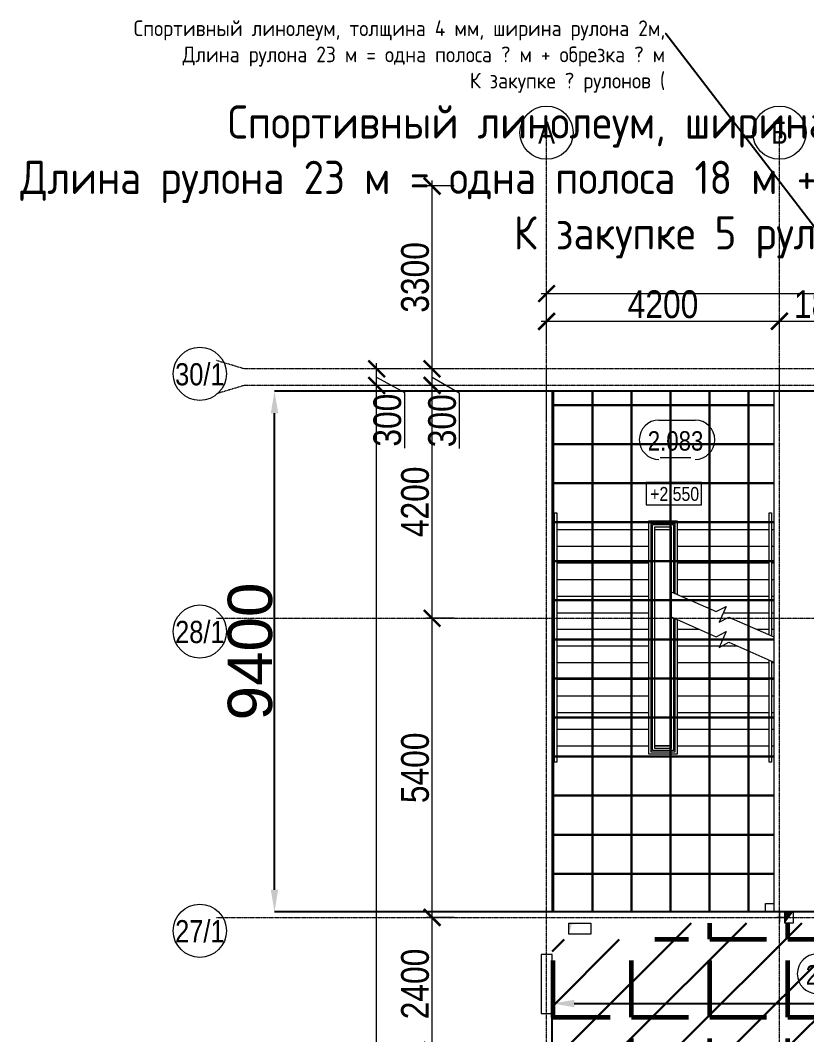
# Model space of a CAD drawing. Header units: millimetres. Extents: x -65509 to 912790, y 446 to 713294.
# Drawn here: x -9614 to 4572, y 253661 to 271967 of the extents above; entities that cross this region are included whole.
import ezdxf
from ezdxf import colors
from ezdxf.entities.mleader import LeaderData, LeaderLine
from ezdxf.enums import TextEntityAlignment as Align
from ezdxf.math import Vec2, Vec3

# ---------------------------------------------------------------- set-up
doc = ezdxf.new("R2010")
doc.units = ezdxf.units.MM
doc.linetypes.add('CENTER2', pattern=[28.575, 19.05, -3.175, 3.175, -3.175])
doc.layers.get('Defpoints').update_dxf_attribs({"color": 250})
for name, color, linetype, lineweight in [('8.1) Нал. пол 8 вып.', 190, 'Continuous', 30), ('9.1) Линолеум 9  9.2 Инв', 3, 'Continuous', 60), ('9.1) Рулон', 30, 'Continuous', 30), ('9.2) Юра итоговая пол плитка', 3, 'Continuous', 30), ('АР_Area', 250, 'Continuous', 5), ('АР_Отверстия', 250, 'Continuous', 9), ('АР_Отметка', 250, 'Continuous', 13), ('АР_Ф_ЛК', 250, 'Continuous', 5), ('КМ_Фахверки', 250, 'Continuous', 25), ('ОВ_Отопление', 250, 'Continuous', 5), ('РД_Оси_100', 250, 'Continuous', 0), ('РД_Оси_размер', 250, 'Continuous', 0)]:
    doc.layers.add(name, color=color, linetype=linetype, lineweight=lineweight)
doc.layers.add('АР_Делит', color=250, linetype='Continuous', lineweight=0, plot=False)
doc.styles.add('Arial_Narrow_08', font='ARIALN.TTF', dxfattribs={"width": 0.8})
doc.styles.get("Standard").update_dxf_attribs({"font": 'arial.ttf'})
doc.styles.add('style1', font='ARIALN.TTF')
doc.styles.add('ккк', font='isocpeur.ttf', dxfattribs={"width": 0.85, "oblique": 15})
doc.styles.add('СПДС', font='isocpeur.ttf', dxfattribs={"width": 0.9})
doc.dimstyles.new('Dim100_ареал', dxfattribs={"dimscale": 100, "dimtxt": 2.5, "dimasz": 1, "dimexe": 1, "dimexo": 1, "dimgap": 0.5, "dimtad": 1, "dimzin": 12, "dimdsep": 46, "dimtxsty": 'style1', "dimblk": 'ARCHTICK', "dimcen": 1, "dimdle": 1, "dimclrd": 256, "dimclre": 256, "dimaunit": 1, "dimadec": 0, "dimazin": 3, "dimtfac": 1, "dimtmove": 1, "dimatfit": 3, "dimldrblk": 'OPEN30', "dimfxl": 4, "dimfxlon": 1, "dimtolj": 1, "dimtzin": 0, "dimlwd": 9, "dimlwe": 9, "dimarcsym": 0})
doc.dimstyles.new('ISO-25', dxfattribs={"dimtxt": 2.5, "dimasz": 2.5, "dimexe": 1.25, "dimexo": 0.625, "dimtad": 1, "dimtxsty": 'Standard', "dimcen": 2.5, "dimadec": 0, "dimazin": 0, "dimtfac": 1, "dimtmove": 0, "dimatfit": 3, "dimfxl": 1, "dimarcsym": 0})

# ---------------------------------------------------------------- blocks, each defined once
blk = doc.blocks.new('ЛК_4000х9400')
for points in [[(6500, 3915), (2300, 3915), (2300, 3955), (6800, 3955), (6800, 3915), (6500, 3915)], [(4129, 45), (2300, 45), (2300, 85), (4146, 85)], [(4601, 85), (6800, 85), (6800, 45), (4583, 45)]]:
    blk.add_lwpolyline(points)
at = {"layer": 'АР_Делит'}
blk.add_lwpolyline([(-400, 4000), (9000, 4000), (9000, 0), (-400, 0)], close=True, dxfattribs=at)
at = {"layer": 'АР_Ф_ЛК'}
for p, q in [((2600, 4000), (2600, 3955)), ((2600, 3915), (2600, 2255)), ((2900, 4000), (2900, 3955)), ((2900, 3915), (2900, 2255)), ((3200, 4000), (3200, 3955)), ((3200, 3915), (3200, 2255)), ((3500, 4000), (3500, 3955)), ((3500, 3915), (3500, 2255)), ((3800, 4000), (3800, 3955)), ((3800, 3915), (3800, 2255)), ((4100, 4000), (4100, 3955)), ((4100, 3915), (4100, 2255)), ((4400, 4000), (4400, 3955)), ((4400, 3915), (4400, 2255)), ((4700, 4000), (4700, 3955)), ((4700, 3915), (4700, 2255)), ((5000, 4000), (5000, 3955)), ((5000, 3915), (5000, 2255)), ((5300, 4000), (5300, 3955)), ((5300, 3915), (5300, 2255)), ((5600, 4000), (5600, 3955)), ((5600, 3915), (5600, 2255)), ((5900, 4000), (5900, 3955)), ((5900, 3915), (5900, 2255)), ((6200, 4000), (6200, 3955)), ((6200, 3915), (6200, 2255)), ((6500, 4000), (6500, 3955)), ((6500, 3915), (6500, 2255)), ((2600, 2215), (2600, 2190)), ((2900, 2215), (2900, 2190)), ((3200, 2215), (3200, 2190)), ((3500, 2215), (3500, 2190)), ((3800, 2215), (3800, 2190)), ((4100, 2215), (4100, 2190)), ((4400, 2215), (4400, 2190)), ((4700, 2215), (4700, 2190)), ((5000, 2215), (5000, 2190)), ((5300, 2215), (5300, 2190)), ((5600, 2215), (5600, 2190)), ((5900, 2215), (5900, 2190)), ((6200, 2215), (6200, 2190)), ((6500, 2215), (6500, 2190)), ((2600, 2150), (2600, 1850)), ((6500, 2150), (6500, 1850)), ((2600, 1810), (2600, 1785)), ((2600, 1745), (2600, 85)), ((2900, 1810), (2900, 1785)), ((2900, 1745), (2900, 85)), ((3200, 1810), (3200, 1785)), ((3200, 1745), (3200, 85)), ((3500, 1810), (3500, 1785)), ((3500, 1745), (3500, 85)), ((3800, 1810), (3800, 1785)), ((3800, 1745), (3800, 85)), ((4100, 1810), (4100, 1785)), ((4100, 1745), (4100, 85)), ((4400, 1810), (4400, 1785)), ((4400, 1745), (4400, 661)), ((4700, 1810), (4700, 1785)), ((4700, 1745), (4700, 1341)), ((5300, 1671), (5300, 85)), ((5600, 1810), (5600, 1785)), ((5600, 1745), (5600, 85)), ((5900, 1810), (5900, 1785)), ((5900, 1745), (5900, 85)), ((6200, 1810), (6200, 1785)), ((6200, 1745), (6200, 85)), ((6500, 1810), (6500, 1785)), ((6500, 1745), (6500, 85)), ((5000, 912), (5000, 85)), ((4700, 309), (4700, 85)), ((2600, 45), (2600, 0)), ((2900, 45), (2900, 0)), ((3200, 45), (3200, 0)), ((3500, 45), (3500, 0)), ((3800, 45), (3800, 0)), ((4100, 45), (4100, 0)), ((4700, 45), (4700, 0)), ((5000, 45), (5000, 0)), ((5300, 45), (5300, 0)), ((5600, 45), (5600, 0)), ((5900, 45), (5900, 0)), ((6200, 45), (6200, 0)), ((6500, 45), (6500, 0))]:
    blk.add_line(p, q, dxfattribs=at)
for points in [[(6500, 3085, 0, 150, 0), (6034, 3085, 0, 0, 0), (2600, 3085, 0, 0, 0)], [(2600, 915, 0, 150, 0), (3066, 915, 0, 0, 0), (4400, 915, 0, 0, 0)], [(5122, 915, 0, 150, 0), (5588, 915, 0, 0, 0), (6500, 915, 0, 0, 0)]]:
    blk.add_lwpolyline(points, format="xyseb", dxfattribs=at)
for points in [[(4878, 1745), (2445, 1745), (2445, 2255), (6655, 2255), (6655, 1745), (5333, 1745)], [(4896, 1785), (2485, 1785), (2485, 2215), (6615, 2215), (6615, 1785), (5350, 1785)], [(4907, 1810), (2510, 1810), (2510, 2190), (6590, 2190), (6590, 1810), (5361, 1810)]]:
    blk.add_lwpolyline(points, dxfattribs=at)
for points in [[(2550, 2150), (6550, 2150), (6550, 1850), (2550, 1850)], [(2600, 2150), (6500, 2150), (6500, 1850), (2600, 1850)]]:
    blk.add_lwpolyline(points, close=True, dxfattribs=at)
at = {"layer": 'АР_Ф_ЛК', "lineweight": 0}
for points in [[(4924, 1850), (4567, 1039), (4659, 862), (4373, 988), (4466, 811), (4109, 0)], [(5379, 1850), (5022, 1039), (5114, 862), (4828, 988), (4921, 811), (4564, 0)]]:
    blk.add_lwpolyline(points, dxfattribs=at)
blk = doc.blocks.new('Отметка_план')
at = {"color": 7}
blk.add_lwpolyline([(0, 0), (10, 0), (10, 4), (0, 4)], close=True, dxfattribs=at)
at = {"style": 'Arial_Narrow_08', "width": 0.8}
blk.add_attdef('OTMG', text='', height=2.5, dxfattribs=at).set_placement((9.06, 0.7), align=Align.RIGHT)
blk = doc.blocks.new('otv')
at = {"linetype": 'Continuous'}
blk.add_lwpolyline([(0, -1), (0, 0), (1, 0), (1, -1)], close=True, dxfattribs=at)
blk.add_solid([(0, -1), (0, 0), (0.135, -0.137), (1, 0)], dxfattribs=at)
blk = doc.blocks.new('otv_в_стене')
at = {"linetype": 'Continuous'}
blk.add_lwpolyline([(0, -1), (0, 0), (1, 0), (1, -1)], close=True, dxfattribs=at)
blk.add_solid([(0, -1), (0, 0), (0.5, -0.5), (1, 0)], dxfattribs=at)
blk = doc.blocks.new('A-iden')
at = {"linetype": 'Continuous', "lineweight": 5}
blk.add_circle((0, -4), 3, dxfattribs=at)
at = {"color": 0, "linetype": 'Continuous', "lineweight": 20, "style": 'ккк', "width": 0.85}
blk.add_attdef('ID', text='', height=8, dxfattribs=at).set_placement((0.31, -3.85), align=Align.MIDDLE_CENTER)
blk = doc.blocks.new('_ArchTick')
at = {"color": 0, "linetype": 'ByBlock', "const_width": 0.15}
blk.add_lwpolyline([(-0.5, -0.5), (0.5, 0.5)], dxfattribs=at)
blk = doc.blocks.new('*D87')
at = {"layer": 'Defpoints', "color": 0, "transparency": 16777216}
for p in [(1193587, 213313), (1194587, 213313), (1194587, 210913)]:
    blk.add_point(p, dxfattribs=at)
at = {"layer": 'РД_Оси_размер', "lineweight": 9, "transparency": 16777216}
for p, q in [((1193987, 213313), (1193487, 213313)), ((1193587, 210813), (1193587, 213413)), ((1193987, 210913), (1193487, 210913))]:
    blk.add_line(p, q, dxfattribs=at)
at = {"layer": 'РД_Оси_размер', "lineweight": 9, "transparency": 16777216, "xscale": 300, "yscale": 300, "zscale": 300}
for p, rotation in [((1193587, 213313), 90), ((1193587, 210913), 270)]:
    blk.add_blockref('_ArchTick', p, dxfattribs=dict(at, rotation=rotation))
at = {"layer": 'РД_Оси_размер', "color": 0, "transparency": 16777216, "insert": (1193282, 212113), "char_height": 500, "attachment_point": 5, "rotation": 90, "style": 'style1'}
blk.add_mtext('\\A1;2400', dxfattribs=at)
blk = doc.blocks.new('_Open30')
at = {"color": 0, "linetype": 'ByBlock', "lineweight": -2}
for p, q in [((-1, 0.268), (0, 0)), ((0, 0), (-1, -0.268)), ((0, 0), (-1, 0))]:
    blk.add_line(p, q, dxfattribs=at)
blk = doc.blocks.new('*D88')
at = {"layer": 'Defpoints', "color": 0, "transparency": 16777216}
for p in [(1193587, 218713), (1194587, 218713), (1194587, 213313)]:
    blk.add_point(p, dxfattribs=at)
at = {"layer": 'РД_Оси_размер', "lineweight": 9, "transparency": 16777216}
for p, q in [((1193587, 213213), (1193587, 218813)), ((1193987, 218713), (1193487, 218713)), ((1193987, 213313), (1193487, 213313))]:
    blk.add_line(p, q, dxfattribs=at)
at = {"layer": 'РД_Оси_размер', "lineweight": 9, "transparency": 16777216, "xscale": 300, "yscale": 300, "zscale": 300}
for p, rotation in [((1193587, 218713), 90), ((1193587, 213313), 270)]:
    blk.add_blockref('_ArchTick', p, dxfattribs=dict(at, rotation=rotation))
at = {"layer": 'РД_Оси_размер', "color": 0, "transparency": 16777216, "insert": (1193282, 216013), "char_height": 500, "attachment_point": 5, "rotation": 90, "style": 'style1'}
blk.add_mtext('\\A1;5400', dxfattribs=at)
blk = doc.blocks.new('*D89')
at = {"layer": 'Defpoints', "color": 0, "transparency": 16777216}
for p in [(1193587, 222913), (1194587, 222913), (1194587, 218713)]:
    blk.add_point(p, dxfattribs=at)
at = {"layer": 'РД_Оси_размер', "lineweight": 9, "transparency": 16777216}
for p, q in [((1193587, 218613), (1193587, 223013)), ((1193987, 222913), (1193487, 222913)), ((1193987, 218713), (1193487, 218713))]:
    blk.add_line(p, q, dxfattribs=at)
at = {"layer": 'РД_Оси_размер', "lineweight": 9, "transparency": 16777216, "xscale": 300, "yscale": 300, "zscale": 300}
for p, rotation in [((1193587, 222913), 90), ((1193587, 218713), 270)]:
    blk.add_blockref('_ArchTick', p, dxfattribs=dict(at, rotation=rotation))
at = {"layer": 'РД_Оси_размер', "color": 0, "transparency": 16777216, "insert": (1193282, 220813), "char_height": 500, "attachment_point": 5, "rotation": 90, "style": 'style1'}
blk.add_mtext('\\A1;4200', dxfattribs=at)
blk = doc.blocks.new('*D90')
at = {"layer": 'Defpoints', "color": 0, "transparency": 16777216}
for p in [(1193587, 223213), (1194587, 223213), (1194587, 222913)]:
    blk.add_point(p, dxfattribs=at)
at = {"layer": 'РД_Оси_размер', "lineweight": 9, "transparency": 16777216}
for p, q in [((1193987, 223213), (1193487, 223213)), ((1193587, 222813), (1193587, 223313)), ((1193587, 223063), (1194075, 222779)), ((1193987, 222913), (1193487, 222913)), ((1194075, 222779), (1194075, 221775))]:
    blk.add_line(p, q, dxfattribs=at)
at = {"layer": 'РД_Оси_размер', "lineweight": 9, "transparency": 16777216, "xscale": 300, "yscale": 300, "zscale": 300}
for p, rotation in [((1193587, 223213), 90), ((1193587, 222913), 270)]:
    blk.add_blockref('_ArchTick', p, dxfattribs=dict(at, rotation=rotation))
at = {"layer": 'РД_Оси_размер', "color": 0, "transparency": 16777216, "insert": (1193770, 222277), "char_height": 500, "attachment_point": 5, "rotation": 90, "style": 'style1'}
blk.add_mtext('\\A1;300', dxfattribs=at)
blk = doc.blocks.new('*D91')
at = {"layer": 'Defpoints', "color": 0, "transparency": 16777216}
for p in [(1193587, 226513), (1194587, 226513), (1194587, 223213)]:
    blk.add_point(p, dxfattribs=at)
at = {"layer": 'РД_Оси_размер', "lineweight": 9, "transparency": 16777216}
for p, q in [((1193987, 226513), (1193487, 226513)), ((1193587, 223113), (1193587, 226613)), ((1193987, 223213), (1193487, 223213))]:
    blk.add_line(p, q, dxfattribs=at)
at = {"layer": 'РД_Оси_размер', "lineweight": 9, "transparency": 16777216, "xscale": 300, "yscale": 300, "zscale": 300}
for p, rotation in [((1193587, 226513), 90), ((1193587, 223213), 270)]:
    blk.add_blockref('_ArchTick', p, dxfattribs=dict(at, rotation=rotation))
at = {"layer": 'РД_Оси_размер', "color": 0, "transparency": 16777216, "insert": (1193282, 224863), "char_height": 500, "attachment_point": 5, "rotation": 90, "style": 'style1'}
blk.add_mtext('\\A1;3300', dxfattribs=at)
blk = doc.blocks.new('*D94')
at = {"layer": 'Defpoints', "color": 0, "transparency": 16777216}
for p in [(1192587, 222913), (1194587, 222913), (1194587, 191113)]:
    blk.add_point(p, dxfattribs=at)
at = {"layer": 'РД_Оси_размер', "lineweight": 9, "transparency": 16777216}
for p, q in [((1192587, 191013), (1192587, 223013)), ((1192987, 222913), (1192487, 222913)), ((1192987, 191113), (1192487, 191113))]:
    blk.add_line(p, q, dxfattribs=at)
at = {"layer": 'РД_Оси_размер', "lineweight": 9, "transparency": 16777216, "xscale": 300, "yscale": 300, "zscale": 300}
for p, rotation in [((1192587, 222913), 90), ((1192587, 191113), 270)]:
    blk.add_blockref('_ArchTick', p, dxfattribs=dict(at, rotation=rotation))
at = {"layer": 'РД_Оси_размер', "color": 0, "transparency": 16777216, "insert": (1192282, 207013), "char_height": 500, "attachment_point": 5, "rotation": 90, "style": 'style1'}
blk.add_mtext('\\A1;31800', dxfattribs=at)
blk = doc.blocks.new('*D96')
at = {"layer": 'Defpoints', "color": 0, "transparency": 16777216}
for p in [(1192587, 223213), (1194587, 223213), (1194587, 222913)]:
    blk.add_point(p, dxfattribs=at)
at = {"layer": 'РД_Оси_размер', "lineweight": 9, "transparency": 16777216}
for p, q in [((1192987, 223213), (1192487, 223213)), ((1192587, 222813), (1192587, 223313)), ((1192587, 223063), (1193087, 222789)), ((1192987, 222913), (1192487, 222913)), ((1193087, 222789), (1193087, 221784))]:
    blk.add_line(p, q, dxfattribs=at)
at = {"layer": 'РД_Оси_размер', "lineweight": 9, "transparency": 16777216, "xscale": 300, "yscale": 300, "zscale": 300}
for p, rotation in [((1192587, 223213), 90), ((1192587, 222913), 270)]:
    blk.add_blockref('_ArchTick', p, dxfattribs=dict(at, rotation=rotation))
at = {"layer": 'РД_Оси_размер', "color": 0, "transparency": 16777216, "insert": (1192782, 222287), "char_height": 500, "attachment_point": 5, "rotation": 90, "style": 'style1'}
blk.add_mtext('\\A1;300', dxfattribs=at)
blk = doc.blocks.new('*D98')
at = {"layer": 'Defpoints', "color": 0, "transparency": 16777216}
for p in [(1233153, 224571), (1195653, 222571), (1233153, 222571)]:
    blk.add_point(p, dxfattribs=at)
at = {"layer": 'РД_Оси_размер', "lineweight": 9, "transparency": 16777216}
for p, q in [((1195653, 224171), (1195653, 224671)), ((1233153, 224171), (1233153, 224671)), ((1195553, 224571), (1233253, 224571))]:
    blk.add_line(p, q, dxfattribs=at)
at = {"layer": 'РД_Оси_размер', "lineweight": 9, "transparency": 16777216, "xscale": 300, "yscale": 300, "zscale": 300, "rotation": 180}
blk.add_blockref('_ArchTick', (1195653, 224571), dxfattribs=at)
at = {"layer": 'РД_Оси_размер', "lineweight": 9, "transparency": 16777216, "xscale": 300, "yscale": 300, "zscale": 300}
blk.add_blockref('_ArchTick', (1233153, 224571), dxfattribs=at)
at = {"layer": 'РД_Оси_размер', "color": 0, "transparency": 16777216, "insert": (1214403, 224876), "char_height": 500, "attachment_point": 5, "style": 'style1'}
blk.add_mtext('\\A1;37500', dxfattribs=at)
blk = doc.blocks.new('*D99')
at = {"layer": 'Defpoints', "color": 0, "transparency": 16777216}
for p in [(1199853, 224071), (1195653, 222571), (1199853, 222571)]:
    blk.add_point(p, dxfattribs=at)
at = {"layer": 'РД_Оси_размер', "lineweight": 9, "transparency": 16777216}
for p, q in [((1195553, 224071), (1199953, 224071)), ((1195653, 223671), (1195653, 224171)), ((1199853, 223671), (1199853, 224171))]:
    blk.add_line(p, q, dxfattribs=at)
at = {"layer": 'РД_Оси_размер', "lineweight": 9, "transparency": 16777216, "xscale": 300, "yscale": 300, "zscale": 300, "rotation": 180}
blk.add_blockref('_ArchTick', (1195653, 224071), dxfattribs=at)
at = {"layer": 'РД_Оси_размер', "lineweight": 9, "transparency": 16777216, "xscale": 300, "yscale": 300, "zscale": 300}
blk.add_blockref('_ArchTick', (1199853, 224071), dxfattribs=at)
at = {"layer": 'РД_Оси_размер', "color": 0, "transparency": 16777216, "insert": (1197753, 224376), "char_height": 500, "attachment_point": 5, "style": 'style1'}
blk.add_mtext('\\A1;4200', dxfattribs=at)
blk = doc.blocks.new('*D100')
at = {"layer": 'Defpoints', "color": 0, "transparency": 16777216}
for p in [(1201653, 224071), (1199853, 222571), (1201653, 222571)]:
    blk.add_point(p, dxfattribs=at)
at = {"layer": 'РД_Оси_размер', "lineweight": 9, "transparency": 16777216}
for p, q in [((1199753, 224071), (1201753, 224071)), ((1199853, 223671), (1199853, 224171)), ((1201653, 223671), (1201653, 224171))]:
    blk.add_line(p, q, dxfattribs=at)
at = {"layer": 'РД_Оси_размер', "lineweight": 9, "transparency": 16777216, "xscale": 300, "yscale": 300, "zscale": 300, "rotation": 180}
blk.add_blockref('_ArchTick', (1199853, 224071), dxfattribs=at)
at = {"layer": 'РД_Оси_размер', "lineweight": 9, "transparency": 16777216, "xscale": 300, "yscale": 300, "zscale": 300}
blk.add_blockref('_ArchTick', (1201653, 224071), dxfattribs=at)
at = {"layer": 'РД_Оси_размер', "color": 0, "transparency": 16777216, "insert": (1200753, 224376), "char_height": 500, "attachment_point": 5, "style": 'style1'}
blk.add_mtext('\\A1;1800', dxfattribs=at)
blk = doc.blocks.new('MOK-МаркаПом_овал_ареал')
for p, q in [((-2.99, 3.76), (3.52, 3.76)), ((-2.75, -3), (2.75, -3))]:
    blk.add_line(p, q)
for centre, radius, start, end in [((-2.99, 0.21), 3.55, 90, 270), ((3.52, 0.21), 3.55, 270, 90), ((-7.41, 0), 7.16, 0, 0.001)]:
    blk.add_arc(centre, radius, start, end)
at = {"color": 0, "style": 'style1'}
blk.add_attdef('АР-ПОМЕЩЕНИЕ:НОМЕР', text='', height=3, dxfattribs=at).set_placement((0.26, 0), align=Align.MIDDLE)
blk = doc.blocks.new('*D188')
at = {"layer": '9.1) Рулон', "color": 0, "lineweight": -2, "transparency": 16777216}
for p, q in [((-20, 253278), (-20, 254225)), ((380, 254224), (11980, 254224)), ((12380, 253278), (12380, 254225))]:
    blk.add_line(p, q, dxfattribs=at)
at = {"layer": '9.1) Рулон', "color": 0, "lineweight": 25, "transparency": 16777216}
for points in [[(380, 254290), (380, 254157), (-20, 254224)], [(11980, 254290), (11980, 254157), (12380, 254224)]]:
    blk.add_solid(points, dxfattribs=at)
at = {"layer": 'Defpoints', "color": 0, "lineweight": 25, "transparency": 16777216}
for p in [(12380, 254224), (-20, 253277), (12380, 253277)]:
    blk.add_point(p, dxfattribs=at)
at = {"layer": '9.1) Рулон', "color": 0, "transparency": 16777216, "insert": (6180, 254662), "char_height": 800, "attachment_point": 5}
blk.add_mtext('12400', dxfattribs=at)
blk = doc.blocks.new('*D189')
at = {"layer": '9.1) Рулон', "color": 0, "lineweight": -2, "transparency": 16777216}
for p, q in [((6079, 265277), (-5029, 265277)), ((-5028, 256277), (-5028, 264877)), ((6079, 255877), (-5029, 255877))]:
    blk.add_line(p, q, dxfattribs=at)
at = {"layer": '9.1) Рулон', "color": 0, "lineweight": 25, "transparency": 16777216}
for points in [[(-5095, 264877), (-4961, 264877), (-5028, 265277)], [(-5095, 256277), (-4961, 256277), (-5028, 255877)]]:
    blk.add_solid(points, dxfattribs=at)
at = {"layer": 'Defpoints', "color": 0, "lineweight": 25, "transparency": 16777216}
for p in [(-5028, 265277), (6080, 265277), (6080, 255877)]:
    blk.add_point(p, dxfattribs=at)
at = {"layer": '9.1) Рулон', "color": 0, "transparency": 16777216, "insert": (-5466, 260577), "char_height": 800, "attachment_point": 5, "rotation": 90}
blk.add_mtext('9400', dxfattribs=at)
blk = doc.blocks.new('оси_рен')
at = {"layer": 'РД_Оси_100', "color": 251, "linetype": 'CENTER2', "true_color": 0x636466}
for p, q in [((1195652.916, 222320.175), (1195652.916, 227414.666)), ((1199852.916, 222320.175), (1199852.916, 227414.666)), ((1195652.916, 135558.25), (1195652.916, 223268.25)), ((1199852.916, 135558.25), (1199852.916, 223268.25)), ((1189697.958, 218713.25), (1241712.916, 218713.25)), ((1189697.958, 213313.25), (1241712.916, 213313.25))]:
    blk.add_line(p, q, dxfattribs=at)
for points in [[(1241712.916, 223213.25), (1190197.958, 223213.25), (1189697.958, 223363.25)], [(1241712.916, 222913.25), (1190197.958, 222913.25), (1189697.958, 222763.25)]]:
    blk.add_lwpolyline(points, dxfattribs=at)
at = {"layer": 'РД_Оси_100', "color": 251, "true_color": 0x636466}
ref = blk.add_blockref('A-iden', (1195652.916, 228114.666), dxfattribs=dict(at, xscale=160, yscale=160))
ref.add_attrib('ID', 'А', dxfattribs={"layer": '0', "linetype": 'Continuous', "height": 400, "style": 'style1'}).set_placement((1195652.916, 227474.666), align=Align.MIDDLE)
ref = blk.add_blockref('A-iden', (1199852.916, 228114.666), dxfattribs=dict(at, xscale=160, yscale=160))
ref.add_attrib('ID', 'Б', dxfattribs={"layer": '0', "linetype": 'Continuous', "height": 400, "style": 'style1'}).set_placement((1199852.916, 227474.666), align=Align.MIDDLE)
ref = blk.add_blockref('A-iden', (1189397.958, 223763.25), dxfattribs=dict(at, xscale=160, yscale=160))
ref.add_attrib('ID', '30/1', dxfattribs={"layer": '0', "linetype": 'Continuous', "height": 400, "style": 'style1'}).set_placement((1189397.958, 223123.25), align=Align.MIDDLE)
ref = blk.add_blockref('A-iden', (1189397.958, 219113.25), dxfattribs=dict(at, xscale=160, yscale=160))
ref.add_attrib('ID', '28/1', dxfattribs={"layer": '0', "linetype": 'Continuous', "height": 400, "style": 'style1'}).set_placement((1189397.958, 218473.25), align=Align.MIDDLE)
ref = blk.add_blockref('A-iden', (1189397.958, 213713.25), dxfattribs=dict(at, xscale=160, yscale=160))
ref.add_attrib('ID', '27/1', dxfattribs={"layer": '0', "linetype": 'Continuous', "height": 400, "style": 'style1'}).set_placement((1189397.958, 213073.25), align=Align.MIDDLE)
at = {"layer": 'РД_Оси_размер', "color": 251, "true_color": 0x636466}
for base, p1, p2, picture, middle in [((1193587.313, 226513.25), (1194587.313, 223213.25), (1194587.313, 226513.25), '*D91', (1193282.026, 224863.25)), ((1192587.313, 222913.25), (1194587.313, 191113.25), (1194587.313, 222913.25), '*D94', (1192282.026, 207013.25)), ((1193587.313, 222913.25), (1194587.313, 218713.25), (1194587.313, 222913.25), '*D89', (1193282.026, 220813.25)), ((1193587.313, 218713.25), (1194587.313, 213313.25), (1194587.313, 218713.25), '*D88', (1193282.026, 216013.25)), ((1193587.313, 213313.25), (1194587.313, 210913.25), (1194587.313, 213313.25), '*D87', (1193282.026, 212113.25))]:
    dim = blk.add_linear_dim(base=base, p1=p1, p2=p2, angle=90, dimstyle='Dim100_ареал', override={"dimtxt": 5, "dimasz": 3}, dxfattribs=at)
    dim.commit()
    dim.dimension.update_dxf_attribs({"geometry": picture, "text_midpoint": middle})
for base, p1, p2, picture, middle in [((1233152.916, 224571.073), (1195652.916, 222571.073), (1233152.916, 222571.073), '*D98', (1214402.916, 224876.359)), ((1199852.916, 224071.073), (1195652.916, 222571.073), (1199852.916, 222571.073), '*D99', (1197752.916, 224376.359)), ((1201652.916, 224071.073), (1199852.916, 222571.073), (1201652.916, 222571.073), '*D100', (1200752.916, 224376.359))]:
    dim = blk.add_linear_dim(base=base, p1=p1, p2=p2, dimstyle='Dim100_ареал', override={"dimtxt": 5, "dimasz": 3}, dxfattribs=at)
    dim.commit()
    dim.dimension.update_dxf_attribs({"geometry": picture, "text_midpoint": middle})
for base, picture, middle in [((1192587.313, 223213.25), '*D96', (1193087.313, 222738.968)), ((1193587.313, 223213.25), '*D90', (1194075.074, 222729.483))]:
    dim = blk.add_linear_dim(base=base, p1=(1194587.313, 222913.25), p2=(1194587.313, 223213.25), angle=90, dimstyle='Dim100_ареал', override={"dimtxt": 5, "dimasz": 3}, dxfattribs=at)
    dim.commit()
    dim.dimension.update_dxf_attribs({"geometry": picture, "text_midpoint": middle, "dimtype": 160})

msp = doc.modelspace()

# ---------------------------------------------------------------- hatches: boundary and pattern name
at = {"layer": '8.1) Нал. пол 8 вып.'}
h = msp.add_hatch(dxfattribs=at)
h.set_pattern_fill('ANSI31', color=256, scale=222)
h.paths.add_polyline_path([(19580, 253676.988), (19580, 255276.988), (19580, 255676.988), (18430, 255676.988), (18430, 255426.988), (17930, 255426.988), (17930, 255676.987), (12730, 255676.988), (12730, 255426.988), (12230, 255426.988), (12230, 255676.988), (9830, 255676.988), (8230, 255676.988), (6430, 255676.988), (6430, 255426.988), (5930, 255426.988), (5930, 255676.987), (4180, 255676.988), (4179.997, 255676.988), (4179.997, 255676.988), (1830, 255676.988), (1830, 255376.988), (-20, 255376.988), (-20, 255176.988), (-20, 253976.988), (-20, 253626.988), (280, 253626.988), (280, 253476.988), (430, 253476.988), (1029.999, 253476.988), (2629.999, 253476.988), (2629.999, 253476.988), (5980, 253476.988), (5980, 253576.988), (6380, 253576.988), (6380, 253476.988), (12280, 253476.988), (12280, 253576.988), (12680, 253576.988), (12680, 253476.988), (13380, 253476.988), (14980.374, 253476.988), (14979.659, 243156.987), (13500, 243156.987), (13500, 242016.987), (12580, 242016.987), (12580, 241276.987), (12680, 241276.987), (12680, 240876.987), (12580, 240876.987), (12580, 239676.987), (12580, 238076.987), (12580, 236751.995), (13600, 236751.995), (13600, 236361.995), (13600, 236311.995), (13600, 235611.995), (13600, 235361.995), (13600, 234661.995), (13600, 234411.995), (13600, 233711.995), (13600, 233651.995), (13800, 233651.995), (13800, 233702.097), (13814.438, 233702.097, -0.011995052), (13815.943, 233750.047), (13816.039, 233750.047), (13817.262, 233767.191), (13817.438, 233767.793), (13817.89, 233768.33), (13838.35, 233778.996), (13839.639, 233777.604), (13856.298, 233782.877), (13862.537, 233784.845), (13868.142, 233786.604), (13873.17, 233788.17), (13879.338, 233790.068), (13911.365, 233799.743), (13953.688, 233801.001), (13953.688, 233774.772), (14594.404, 233774.772), (14594.404, 233796.102), (14609.404, 233796.102), (14609.404, 233800.555), (14620.061, 233800.239), (14631.235, 233800.239), (14655.234, 233794.228), (14702.69, 233779.626), (14702.632, 233779.444), (14730.804, 233770.499, -0.01477085), (14733.54, 233711.492), (14735.778, 233702.008), (14750, 233702.008), (14750, 233651.994), (16450, 233651.993), (16450, 233702.009), (16466.346, 233702.009, -0.011603179), (16467.762, 233748.394), (16467.854, 233748.723), (16468.507, 233757.884), (16467.961, 233749.058), (16486.321, 233771.415), (16495.301, 233766.711), (16510.258, 233771.643), (16516.63, 233773.929), (16557.83, 233789.199), (16589.597, 233789.948), (16589.597, 233800.227), (16589.454, 233800.227, -0.456730197), (16590.597, 233799.238), (16591.046, 233796.101), (16605.597, 233796.101), (17038.903, 233775.484), (17038.903, 233796.101), (17053.903, 233796.101), (17053.903, 233800.554), (17064.56, 233800.237), (17075.734, 233800.237), (17099.733, 233794.227), (17147.189, 233779.624), (17147.131, 233779.443), (17175.303, 233770.497, -0.014770851), (17178.039, 233711.49), (17180.277, 233702.009), (17200, 233702.009), (17200, 233651.993), (17980, 233651.992), (17980, 233851.992), (18380, 233851.992), (18380, 233651.995), (19880, 233651.994), (20975, 233651.991), (23375, 233651.991), (23880, 233651.991), (23880, 233851.989), (23880.003, 233926.946), (23880, 233951.946), (24279.989, 233951.989), (24279.991, 233939.489), (24279.992, 233926.989), (24280, 233851.989), (24280, 233651.991), (26680, 233651.991), (27280, 233651.991), (27280, 233951.988), (27380, 233951.988), (27380, 234246.987), (27380, 236046.987), (27380, 236356.988), (25060, 236356.988), (25060, 238276.988), (25060, 241696.988), (25060, 242296.977), (24950, 242296.977), (24000, 242296.977), (19600, 242296.977), (19600, 243546.977), (19600, 244646.977), (19600, 244906.977), (19600, 245806.988), (19600, 246906.988), (19600, 247686.988), (19600, 247996.988), (19600, 248497.182), (19600, 249597.182), (19600, 249756.988), (17980, 249756.988), (17980, 251876.988), (17980, 252276.988), (18380, 252276.988), (19580, 252276.988)])
at = {"layer": '9.1) Линолеум 9  9.2 Инв'}
h = msp.add_hatch(dxfattribs=at)
h.set_pattern_fill('ANGLE', color=256, scale=202)
h.set_pattern_definition([(0, (0, 0), (0, 1410.97), [1026.16, -384.81]), (90, (0, 0), (-1410.97, 9e-14), [1026.16, -384.81])])
h.paths.add_polyline_path([(19580, 253676.988), (19580, 255276.988), (19580, 255676.988), (18430, 255676.988), (18430, 255426.988), (17930, 255426.988), (17930, 255676.987), (12730, 255676.988), (12730, 255426.988), (12230, 255426.988), (12230, 255676.988), (9830, 255676.988), (8230, 255676.988), (6430, 255676.988), (6430, 255426.988), (5930, 255426.988), (5930, 255676.987), (4180, 255676.988), (4179.997, 255676.988), (4179.997, 255676.988), (1830, 255676.988), (1830, 255376.988), (-20, 255376.988), (-20, 255176.988), (-20, 253976.988), (-20, 253626.988), (280, 253626.988), (280, 253476.988), (430, 253476.988), (1029.999, 253476.988), (2629.999, 253476.988), (2629.999, 253476.988), (5980, 253476.988), (5980, 253576.988), (6380, 253576.988), (6380, 253476.988), (12280, 253476.988), (12280, 253576.988), (12680, 253576.988), (12680, 253476.988), (13380, 253476.988), (14980.374, 253476.988), (14979.659, 243156.987), (13500, 243156.987), (13500, 242016.987), (12580, 242016.987), (12580, 241276.987), (12680, 241276.987), (12680, 240876.987), (12580, 240876.987), (12580, 239676.987), (12580, 238076.987), (12580, 236751.995), (13600, 236751.995), (13600, 236361.995), (13600, 236311.995), (13600, 235611.995), (13600, 235361.995), (13600, 234661.995), (13600, 234411.995), (13600, 233711.995), (13600, 233651.995), (13800, 233651.995), (13800, 233702.097), (13814.438, 233702.097, -0.011995052), (13815.943, 233750.047), (13816.039, 233750.047), (13817.262, 233767.191), (13817.438, 233767.793), (13817.89, 233768.33), (13838.35, 233778.996), (13839.639, 233777.604), (13856.298, 233782.877), (13862.537, 233784.845), (13868.142, 233786.604), (13873.17, 233788.17), (13879.338, 233790.068), (13911.365, 233799.743), (13953.688, 233801.001), (13953.688, 233774.772), (14594.404, 233774.772), (14594.404, 233796.102), (14609.404, 233796.102), (14609.404, 233800.555), (14620.061, 233800.239), (14631.235, 233800.239), (14655.234, 233794.228), (14702.69, 233779.626), (14702.632, 233779.444), (14730.804, 233770.499, -0.01477085), (14733.54, 233711.492), (14735.778, 233702.008), (14750, 233702.008), (14750, 233651.994), (16450, 233651.993), (16450, 233702.009), (16466.346, 233702.009, -0.011603179), (16467.762, 233748.394), (16467.854, 233748.723), (16468.507, 233757.884), (16467.961, 233749.058), (16486.321, 233771.415), (16495.301, 233766.711), (16510.258, 233771.643), (16516.63, 233773.929), (16557.83, 233789.199), (16589.597, 233789.948), (16589.597, 233800.227), (16589.454, 233800.227, -0.456730197), (16590.597, 233799.238), (16591.046, 233796.101), (16605.597, 233796.101), (17038.903, 233775.484), (17038.903, 233796.101), (17053.903, 233796.101), (17053.903, 233800.554), (17064.56, 233800.237), (17075.734, 233800.237), (17099.733, 233794.227), (17147.189, 233779.624), (17147.131, 233779.443), (17175.303, 233770.497, -0.014770851), (17178.039, 233711.49), (17180.277, 233702.009), (17200, 233702.009), (17200, 233651.993), (17980, 233651.992), (17980, 233851.992), (18380, 233851.992), (18380, 233651.995), (19880, 233651.994), (20975, 233651.991), (23375, 233651.991), (23880, 233651.991), (23880, 233851.989), (23880.003, 233926.946), (23880, 233951.946), (24279.989, 233951.989), (24279.991, 233939.489), (24279.992, 233926.989), (24280, 233851.989), (24280, 233651.991), (26680, 233651.991), (27280, 233651.991), (27280, 233951.988), (27380, 233951.988), (27380, 234246.987), (27380, 236046.987), (27380, 236356.988), (25060, 236356.988), (25060, 238276.988), (25060, 241696.988), (25060, 242296.977), (24950, 242296.977), (24000, 242296.977), (19600, 242296.977), (19600, 243546.977), (19600, 244646.977), (19600, 244906.977), (19600, 245806.988), (19600, 246906.988), (19600, 247686.988), (19600, 247996.988), (19600, 248497.182), (19600, 249597.182), (19600, 249756.988), (17980, 249756.988), (17980, 251876.988), (17980, 252276.988), (18380, 252276.988), (19580, 252276.988)])
at = {"layer": '9.2) Юра итоговая пол плитка'}
h = msp.add_hatch(dxfattribs=at)
h.set_pattern_fill('ANSI37', color=256, scale=222, angle=45)
h.paths.add_polyline_path([(3980, 265276.987), (-20, 265276.987), (-20, 258476.987), (3980, 258476.987)])
h.paths.add_polyline_path([(28282.77, 258459.512), (24365, 258459.512), (24365, 265276.987), (28282.77, 265276.987)])
h.paths.add_polyline_path([(28282.77, 258459.512), (24282.77, 258459.512), (24280, 255876.987), (28280, 255876.987)])
h.paths.add_polyline_path([(3980, 258478.227), (-20, 258478.227), (-20, 255876.987), (3980, 255876.987)])

# ---------------------------------------------------------------- linework, layer by layer
at = {"layer": 'АР_Отверстия'}
msp.add_lwpolyline([(3980, 255876.988), (3830, 255876.988), (3830, 256026.987), (3980, 256026.987)], close=True, dxfattribs=at)
for points in [[(4155.822, 255776.988), (4035.769, 255776.988)], [(4081.073, 255864.291), (4080, 255694.521)]]:
    msp.add_lwpolyline(points, dxfattribs=at)
at = {"layer": 'КМ_Фахверки', "lineweight": 20}
msp.add_lwpolyline([(-20, 255106.988), (-220.001, 255106.988), (-220.001, 254046.988), (-20, 254046.988)], close=True, dxfattribs=at)

# ---------------------------------------------------------------- block references
msp.add_blockref('оси_рен', (-1195772.915, 42463.738))
at = {"layer": 'АР_Area', "color": 250, "linetype": 'Continuous', "lineweight": 25}
ref = msp.add_blockref('MOK-МаркаПом_овал_ареал', (2206.13, 264376.854), dxfattribs=dict(at, xscale=100, yscale=100, zscale=100))
ref.add_attrib('АР-ПОМЕЩЕНИЕ:НОМЕР', '2.083', dxfattribs={"layer": '0', "color": 0, "height": 350, "style": 'style1'}).set_placement((2206.13, 264376.854), align=Align.MIDDLE)
ref = msp.add_blockref('MOK-МаркаПом_овал_ареал', (5056.1, 254739.702), dxfattribs=dict(at, xscale=100, yscale=100, zscale=100))
ref.add_attrib('АР-ПОМЕЩЕНИЕ:НОМЕР', '2.082', dxfattribs={"layer": '0', "color": 0, "height": 350, "style": 'style1'}).set_placement((5056.1, 254739.702), align=Align.MIDDLE)
at = {"layer": 'АР_Отметка'}
ref = msp.add_blockref('Отметка_план', (1674.402, 263225.238), dxfattribs=dict(at, xscale=100, yscale=100, zscale=100))
ref.add_attrib('OTMG', '+2.550', dxfattribs={"layer": '0', "color": 0, "height": 250, "style": 'style1'}).set_placement((2631.82, 263545.054), align=Align.TOP_RIGHT)
at = {"layer": 'АР_Ф_ЛК', "color": 18, "true_color": 0x000000, "rotation": 90}
msp.add_blockref('ЛК_4000х9400', (3980, 256276.988), dxfattribs=at)
at = {"layer": 'ОВ_Отопление', "color": 1, "xscale": 150, "yscale": 200}
msp.add_blockref('otv_в_стене', (4180, 255876.988), dxfattribs=at)
at = {"layer": 'ОВ_Отопление', "xscale": 400, "yscale": 200}
msp.add_blockref('otv', (280, 255676.988), dxfattribs=at)

# ---------------------------------------------------------------- dimensions: what is measured, and where the dimension line sits
at = {"layer": '9.1) Рулон', "color": 18, "true_color": 0x000000}
dim = msp.add_linear_dim(base=(-5027.932, 265276.988), p1=(6080, 255876.988), p2=(6080, 265276.988), angle=90, dimstyle='ISO-25', override={"dimtxt": 800, "dimasz": 400, "dimgap": 30}, dxfattribs=at)
dim.commit()
dim.dimension.update_dxf_attribs({"geometry": '*D189', "text_midpoint": (-5466.39, 260576.988)})
dim = msp.add_linear_dim(base=(12380, 254223.558), p1=(-20, 253276.988), p2=(12380, 253276.988), dimstyle='ISO-25', override={"dimtxt": 800, "dimasz": 400, "dimgap": 30}, dxfattribs=at)
dim.commit()
dim.dimension.update_dxf_attribs({"geometry": '*D188', "text_midpoint": (6180, 254662.016)})

# ---------------------------------------------------------------- leaders
at = {"color": 30, "lineweight": 30, "true_color": 0xf26722}
ml = msp.add_multileader_mtext('Standard', dxfattribs=at)
ml.set_content('{\\H0.70833x;\\C256;Спортивный линолеум, толщина 4 мм, ширина рулона 2м,\\PДлина рулона 23 м = одна полоса ? м + обрезка ? м\\PК закупке ? рулонов (}', color=(242, 103, 34), style='СПДС')
ml.set_leader_properties()
ml.build(insert=Vec2(0, 0))
ml.multileader.update_dxf_attribs({"arrow_head_size": 400})
ctx = ml.context
ctx.base_point, ctx.char_height, ctx.arrow_head_size, ctx.plane_origin = Vec3(-7226.424, 271722.415), 400, 400, Vec3(9588.365, 261876.988)
ctx.text_align_type = 2
notes = []
notes.append((ctx, [(0, (1, 1, 0), (2029.282, 271722.415), (-1, 0), 8, [(0, [(9588.365, 261876.988)], 0, [])])]))
ctx.mtext.insert, ctx.mtext.alignment, ctx.mtext.flow_direction = Vec3(2019.282, 271964.914), 3, 5
at = {"layer": '9.1) Рулон', "color": 250, "lineweight": 30}
ml = msp.add_multileader_mtext('Standard', dxfattribs=at)
ml.set_content('Спортивный линолеум, ширина рулона 2 м, \\PДлина рулона 23 м = одна полоса 18 м + обрезок 5 м.\\PК закупке 5 рулонов (230 м2)   ', color=250, style='СПДС')
ml.set_leader_properties()
ml.build(insert=Vec2(0, 0))
ml.multileader.update_dxf_attribs({"arrow_head_size": 400})
ctx = ml.context
ctx.base_point, ctx.char_height, ctx.arrow_head_size, ctx.plane_origin = Vec3(-9320.548, 270042.008), 600, 400, Vec3(14538.806, 262842.973)
ctx.text_align_type = 2
notes.append((ctx, [(0, (1, 1, 0), (9294.452, 270042.008), (-1, 0), 8, [(0, [(14538.806, 262842.973)], 0, [])])]))
ctx.mtext.insert, ctx.mtext.alignment, ctx.mtext.flow_direction = Vec3(9284.452, 270432.008), 3, 5
for ctx, leaders in notes:
    for number, flags, end, landing, length, lines in leaders:
        leader = LeaderData()
        leader.index, (leader.has_last_leader_line, leader.has_dogleg_vector, leader.attachment_direction) = number, flags
        leader.last_leader_point, leader.dogleg_vector, leader.dogleg_length = Vec3(end), Vec3(landing), length
        for number, points, colour, breaks in lines:
            line = LeaderLine()
            line.index, line.vertices, line.color, line.breaks = number, Vec3.list(points), colors.encode_raw_color(colour), breaks
            leader.lines.append(line)
        ctx.leaders.append(leader)

doc.saveas('drawing.dxf')
